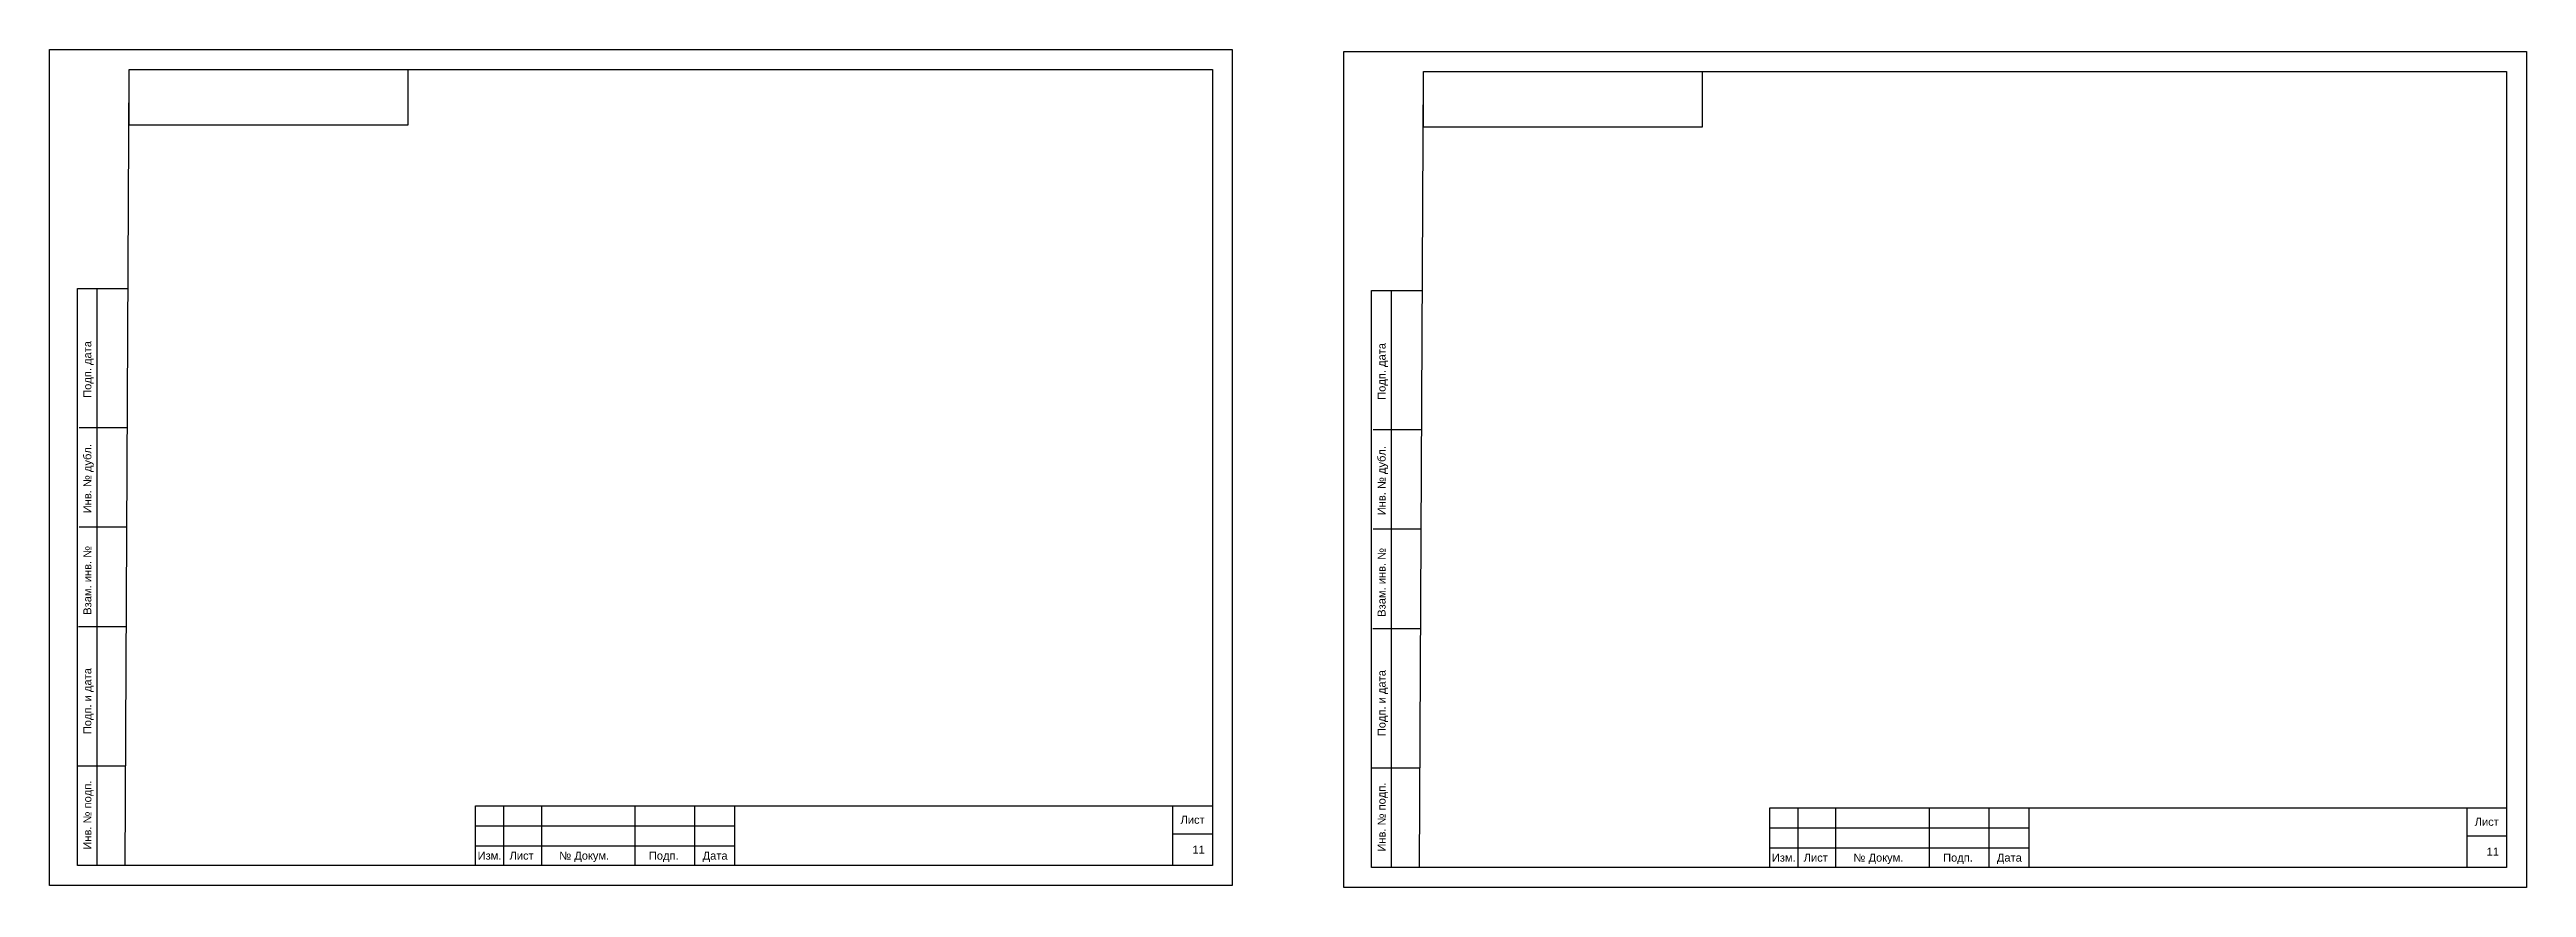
# Model space of a CAD drawing. Header units: millimetres. Extents: x 1674 to 4134, y 3039 to 4124.
# Drawn here: x 2650 to 3272, y 3290 to 3500 of the extents above; entities that cross this region are included whole.
import ezdxf

# ---------------------------------------------------------------- set-up
doc = ezdxf.new("R2010")
doc.units = ezdxf.units.MM
doc.layers.add('Аппаратура', color=7, linetype='Continuous', lineweight=20)
doc.layers.add('Рамки', color=7, linetype='Continuous', lineweight=25)
doc.styles.get("Standard").update_dxf_attribs({"font": 'arial.ttf'})

msp = doc.modelspace()

# ---------------------------------------------------------------- hatches: boundary and pattern name
at = {"layer": 'Аппаратура'}
h = msp.add_hatch(dxfattribs=at)
h.set_pattern_fill('ANGLE')
h.set_pattern_definition([(0, (-5, 5), (0, 6.985), [5.08, -1.905]), (90, (-5, 5), (-6.985, 4e-16), [5.08, -1.905])])
h.paths.add_polyline_path([(2726, 3445, 1), (2724, 3445, 1)])

# ---------------------------------------------------------------- linework, layer by layer
at = {"layer": 'Рамки'}
for p, q in [((2669, 3295), (2670, 3495)), ((2670, 3495), (2942, 3495)), ((2942, 3495), (2942, 3295)), ((2994, 3294.5), (2995, 3494.5)), ((2995, 3494.5), (3267, 3494.5)), ((3267, 3494.5), (3267, 3294.5)), ((2657, 3440), (2669.72, 3440)), ((2657, 3295), (2657, 3440)), ((2662, 3295), (2662, 3440)), ((2982, 3439.5), (2994.72, 3439.5)), ((2982, 3294.5), (2982, 3439.5)), ((2987, 3294.5), (2987, 3439.5)), ((2669.42, 3405), (2657.42, 3405)), ((2994.42, 3404.5), (2982.42, 3404.5)), ((2669.42, 3380), (2657.42, 3380)), ((2994.42, 3379.5), (2982.42, 3379.5)), ((2669.3, 3355), (2657.3, 3355)), ((2994.3, 3354.5), (2982.3, 3354.5)), ((2669.12, 3320), (2657.12, 3320)), ((2669.12, 3320), (2657.12, 3320)), ((2669.12, 3320), (2657.12, 3320)), ((2994.12, 3319.5), (2982.12, 3319.5)), ((2994.12, 3319.5), (2982.12, 3319.5)), ((2994.12, 3319.5), (2982.12, 3319.5)), ((2764, 3310), (2764, 3295)), ((2773.5, 3310), (2773.5, 3295)), ((2797, 3310), (2797, 3295)), ((2812, 3310), (2812, 3295)), ((2932, 3310), (2932, 3295)), ((3089, 3309.5), (3089, 3294.5)), ((3098.5, 3309.5), (3098.5, 3294.5)), ((3122, 3309.5), (3122, 3294.5)), ((3137, 3309.5), (3137, 3294.5)), ((3257, 3309.5), (3257, 3294.5)), ((2757, 3305), (2822, 3305)), ((2932, 3303), (2942, 3303)), ((3082, 3304.5), (3147, 3304.5)), ((2757, 3300), (2822, 3300)), ((3082, 3299.5), (3147, 3299.5)), ((3257, 3302.5), (3267, 3302.5)), ((2669, 3295), (2657, 3295)), ((2942, 3295), (2669, 3295)), ((2994, 3294.5), (2982, 3294.5)), ((3267, 3294.5), (2994, 3294.5))]:
    msp.add_line(p, q, dxfattribs=at)
for points in [[(2650, 3500), (2947, 3500), (2947, 3290), (2650, 3290)], [(2975, 3499.5), (3272, 3499.5), (3272, 3289.5), (2975, 3289.5)], [(2670, 3495), (2740, 3495), (2740, 3481), (2670, 3481)], [(2995, 3494.5), (3065, 3494.5), (3065, 3480.5), (2995, 3480.5)], [(2757, 3295), (2757, 3310), (2942, 3310), (2942, 3295)], [(2757, 3310), (2822, 3310), (2822, 3295), (2757, 3295)], [(3082, 3294.5), (3082, 3309.5), (3267, 3309.5), (3267, 3294.5)], [(3082, 3309.5), (3147, 3309.5), (3147, 3294.5), (3082, 3294.5)]]:
    msp.add_lwpolyline(points, close=True, dxfattribs=at)

# ---------------------------------------------------------------- texts
for s, p in [('Подп. дата', (2660.5, 3412.5)), ('Подп. дата', (2985.5, 3412)), ('Инв. № дубл.', (2660.5, 3383.5)), ('Инв. № дубл.', (2985.5, 3383)), ('Взам. инв. №', (2660.5, 3358)), ('Взам. инв. №', (2985.5, 3357.5)), ('Подп. и дата', (2660.5, 3328)), ('Подп. и дата', (2985.5, 3327.5)), ('Инв. № подп.', (2660.5, 3299)), ('Инв. № подп.', (2985.5, 3298.5))]:
    msp.add_text(s, height=2, rotation=90, dxfattribs=at).set_placement(p)
for s, p in [('Лист', (2934, 3305.5)), ('Лист', (3259, 3305)), ('Изм.', (2757.5, 3296.5)), ('Лист', (2765.5, 3296.5)), ('№ Докум.', (2778, 3296.5)), ('Подп.', (2800.5, 3296.5)), ('Дата', (2814, 3296.5)), ('11', (2937, 3298)), ('Изм.', (3082.5, 3296)), ('Лист', (3090.5, 3296)), ('№ Докум.', (3103, 3296)), ('Подп.', (3125.5, 3296)), ('Дата', (3139, 3296)), ('11', (3262, 3297.5))]:
    msp.add_text(s, height=2, dxfattribs=at).set_placement(p)

doc.saveas('drawing.dxf')
